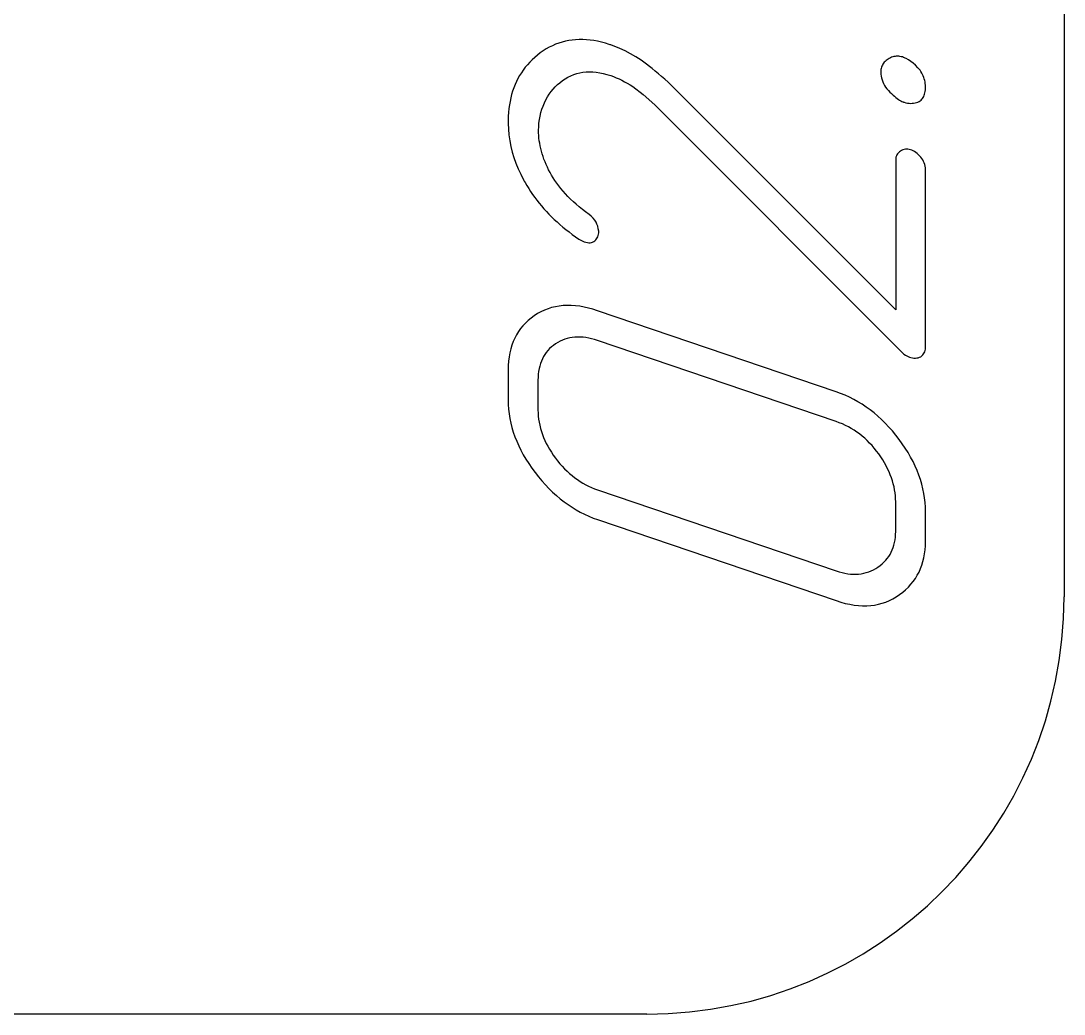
# Model space of a CAD drawing. Extents: x 10 to 1489, y -739 to -10.
# Drawn here: x 1436.33 to 1461.33, y -260.18 to -236.37 of the extents above; entities that cross this region are included whole.
import ezdxf

# ---------------------------------------------------------------- set-up
doc = ezdxf.new("R2010")
doc.units = 0

msp = doc.modelspace()

# ---------------------------------------------------------------- linework, layer by layer
at = {"layer": 'cut', "color": 0}
for p, q in [((1461.330294, -140.277504), (1461.330294, -250.177282)), ((1451.330314, -260.177264), (1411.330394, -260.177264))]:
    msp.add_line(p, q, dxfattribs=at)
msp.add_arc((1451.330314, -250.177284), 9.99998, 270, 0, dxfattribs=at)
at = {"layer": 'mark', "color": 0}
for p, q in [((1449.067835, -236.964831), (1448.993269, -237.001844)), ((1449.143656, -236.931948), (1449.067835, -236.964831)), ((1449.220732, -236.903196), (1449.143656, -236.931948)), ((1449.299062, -236.878575), (1449.220732, -236.903196)), ((1449.378647, -236.858084), (1449.299062, -236.878575)), ((1449.459486, -236.841725), (1449.378647, -236.858084)), ((1449.54158, -236.829495), (1449.459486, -236.841725)), ((1449.624929, -236.821397), (1449.54158, -236.829495)), ((1449.709532, -236.817429), (1449.624929, -236.821397)), ((1449.79539, -236.817591), (1449.709532, -236.817429)), ((1449.882502, -236.821885), (1449.79539, -236.817591)), ((1449.970869, -236.830309), (1449.882502, -236.821885)), ((1450.060491, -236.842863), (1449.970869, -236.830309)), ((1450.151367, -236.859548), (1450.060491, -236.842863)), ((1450.243498, -236.880364), (1450.151367, -236.859548)), ((1450.336883, -236.905311), (1450.243498, -236.880364)), ((1450.431523, -236.934388), (1450.336883, -236.905311)), ((1450.455379, -236.942303), (1450.431523, -236.934388)), ((1450.461356, -236.944322), (1450.455379, -236.942303)), ((1450.464715, -236.945463), (1450.461356, -236.944322)), ((1450.468813, -236.946862), (1450.464715, -236.945463)), ((1450.485196, -236.952527), (1450.468813, -236.946862)), ((1450.550569, -236.976312), (1450.485196, -236.952527)), ((1450.680559, -237.029276), (1450.550569, -236.976312)), ((1448.643513, -237.24558), (1448.582551, -237.301942)), ((1448.707549, -237.191203), (1448.643513, -237.24558)), ((1448.777097, -237.137668), (1448.707549, -237.191203)), ((1448.8479, -237.088262), (1448.777097, -237.137668)), ((1448.919957, -237.042988), (1448.8479, -237.088262)), ((1448.993269, -237.001844), (1448.919957, -237.042988)), ((1450.80954, -237.089432), (1450.680559, -237.029276)), ((1450.937513, -237.15678), (1450.80954, -237.089432)), ((1451.064477, -237.23132), (1450.937513, -237.15678)), ((1451.127581, -237.271287), (1451.064477, -237.23132)), ((1457.195143, -237.243449), (1457.167652, -237.255239)), ((1457.222897, -237.233842), (1457.195143, -237.243449)), ((1457.250912, -237.226417), (1457.222897, -237.233842)), ((1457.279189, -237.221175), (1457.250912, -237.226417)), ((1457.307727, -237.218116), (1457.279189, -237.221175)), ((1457.336527, -237.217238), (1457.307727, -237.218116)), ((1457.365588, -237.218544), (1457.336527, -237.217238)), ((1457.394911, -237.222032), (1457.365588, -237.218544)), ((1457.424496, -237.227702), (1457.394911, -237.222032)), ((1457.454342, -237.235556), (1457.424496, -237.227702)), ((1457.484408, -237.245539), (1457.454342, -237.235556)), ((1457.543943, -237.270524), (1457.484408, -237.245539)), ((1448.418107, -237.482948), (1448.36944, -237.547256)), ((1448.469848, -237.420626), (1448.418107, -237.482948)), ((1448.524663, -237.360291), (1448.469848, -237.420626)), ((1448.582551, -237.301942), (1448.524663, -237.360291)), ((1451.190879, -237.313399), (1451.127581, -237.271287)), ((1451.255823, -237.358784), (1451.190879, -237.313399)), ((1451.322524, -237.407529), (1451.255823, -237.358784)), ((1451.390981, -237.459633), (1451.322524, -237.407529)), ((1451.461195, -237.515097), (1451.390981, -237.459633)), ((1456.953403, -237.482132), (1456.946079, -237.508861)), ((1456.96282, -237.456376), (1456.953403, -237.482132)), ((1456.974329, -237.431592), (1456.96282, -237.456376)), ((1456.987931, -237.407781), (1456.974329, -237.431592)), ((1457.003626, -237.384943), (1456.987931, -237.407781)), ((1457.021413, -237.363077), (1457.003626, -237.384943)), ((1457.041293, -237.342184), (1457.021413, -237.363077)), ((1457.063266, -237.322264), (1457.041293, -237.342184)), ((1457.087331, -237.303317), (1457.063266, -237.322264)), ((1457.140421, -237.269212), (1457.087331, -237.303317)), ((1457.167652, -237.255239), (1457.140421, -237.269212)), ((1457.602432, -237.301957), (1457.543943, -237.270524)), ((1457.659875, -237.339836), (1457.602432, -237.301957)), ((1457.716271, -237.384162), (1457.659875, -237.339836)), ((1457.771621, -237.434935), (1457.716271, -237.384162)), ((1457.825925, -237.492155), (1457.771621, -237.434935)), ((1457.852355, -237.523023), (1457.825925, -237.492155)), ((1448.281327, -237.681831), (1448.241881, -237.752098)), ((1448.323847, -237.61355), (1448.281327, -237.681831)), ((1448.36944, -237.547256), (1448.323847, -237.61355)), ((1449.371831, -237.758254), (1449.438598, -237.719168)), ((1449.438598, -237.719168), (1449.507094, -237.685246)), ((1449.507094, -237.685246), (1449.577319, -237.656487)), ((1449.577319, -237.656487), (1449.649272, -237.632892)), ((1449.649272, -237.632892), (1449.722955, -237.61446)), ((1449.722955, -237.61446), (1449.798367, -237.601192)), ((1449.798367, -237.601192), (1449.875508, -237.593087)), ((1449.875508, -237.593087), (1449.954378, -237.590146)), ((1449.954378, -237.590146), (1450.034977, -237.592369)), ((1450.034977, -237.592369), (1450.117305, -237.599755)), ((1450.117305, -237.599755), (1450.201362, -237.612305)), ((1450.201362, -237.612305), (1450.287148, -237.630018)), ((1450.287148, -237.630018), (1450.374663, -237.652894)), ((1450.374663, -237.652894), (1450.463907, -237.680935)), ((1450.463907, -237.680935), (1450.531485, -237.705244)), ((1450.531485, -237.705244), (1450.598616, -237.732079)), ((1450.598616, -237.732079), (1450.665302, -237.761439)), ((1451.533166, -237.573921), (1451.461195, -237.515097)), ((1451.606894, -237.636104), (1451.533166, -237.573921)), ((1451.682378, -237.701647), (1451.606894, -237.636104)), ((1451.75962, -237.77055), (1451.682378, -237.701647)), ((1456.937708, -237.565238), (1456.936662, -237.594886)), ((1456.936662, -237.594886), (1456.938482, -237.643928)), ((1456.940847, -237.536563), (1456.937708, -237.565238)), ((1456.938482, -237.643928), (1456.943944, -237.691948)), ((1456.946079, -237.508861), (1456.940847, -237.536563)), ((1456.943944, -237.691948), (1456.953047, -237.738947)), ((1456.953047, -237.738947), (1456.965791, -237.784923)), ((1457.876839, -237.55469), (1457.852355, -237.523023)), ((1457.89923, -237.587084), (1457.876839, -237.55469)), ((1457.919528, -237.620205), (1457.89923, -237.587084)), ((1457.937734, -237.654055), (1457.919528, -237.620205)), ((1457.953847, -237.688631), (1457.937734, -237.654055)), ((1457.967868, -237.723935), (1457.953847, -237.688631)), ((1457.979796, -237.759967), (1457.967868, -237.723935)), ((1448.141986, -237.974817), (1448.114834, -238.05303)), ((1448.17221, -237.898591), (1448.141986, -237.974817)), ((1448.205509, -237.824352), (1448.17221, -237.898591)), ((1448.241881, -237.752098), (1448.205509, -237.824352)), ((1449.084697, -238.003841), (1449.134836, -237.949349)), ((1449.134836, -237.949349), (1449.187766, -237.898708)), ((1449.187766, -237.898708), (1449.243485, -237.851916)), ((1449.243485, -237.851916), (1449.306794, -237.802503)), ((1449.306794, -237.802503), (1449.371831, -237.758254)), ((1450.665302, -237.761439), (1450.73154, -237.793323)), ((1450.73154, -237.793323), (1450.797333, -237.827733)), ((1450.797333, -237.827733), (1450.862678, -237.864668)), ((1450.862678, -237.864668), (1450.927578, -237.904128)), ((1450.927578, -237.904128), (1450.992031, -237.946113)), ((1450.992031, -237.946113), (1451.241919, -238.138188)), ((1451.838618, -237.842812), (1451.75962, -237.77055)), ((1451.919373, -237.918434), (1451.838618, -237.842812)), ((1457.293804, -243.294874), (1451.919373, -237.918434)), ((1456.965791, -237.784923), (1456.982177, -237.829877)), ((1456.982177, -237.829877), (1457.002203, -237.873808)), ((1457.002203, -237.873808), (1457.025871, -237.916718)), ((1457.025871, -237.916718), (1457.053179, -237.958606)), ((1457.053179, -237.958606), (1457.084129, -237.999471)), ((1457.084129, -237.999471), (1457.118721, -238.039315)), ((1457.989631, -237.796726), (1457.979796, -237.759967)), ((1457.997374, -237.834213), (1457.989631, -237.796726)), ((1458.003024, -237.872427), (1457.997374, -237.834213)), ((1458.006582, -237.911369), (1458.003024, -237.872427)), ((1458.005122, -238.026244), (1458.007502, -237.989691)), ((1458.008046, -237.951038), (1458.006582, -237.911369)), ((1458.007502, -237.989691), (1458.008046, -237.951038)), ((1448.069753, -238.215414), (1448.051823, -238.299586)), ((1448.090757, -238.133229), (1448.069753, -238.215414)), ((1448.114834, -238.05303), (1448.090757, -238.133229)), ((1448.912041, -238.260314), (1448.951019, -238.19042)), ((1448.951019, -238.19042), (1448.992788, -238.124377)), ((1448.992788, -238.124377), (1449.037347, -238.062184)), ((1449.037347, -238.062184), (1449.084697, -238.003841)), ((1451.241919, -238.138188), (1451.520266, -238.382831)), ((1457.118721, -238.039315), (1457.156667, -238.078032)), ((1457.156667, -238.078032), (1457.194251, -238.114268)), ((1457.194251, -238.114268), (1457.230328, -238.147606)), ((1457.230328, -238.147606), (1457.264898, -238.178047)), ((1457.264898, -238.178047), (1457.297961, -238.20559)), ((1457.297961, -238.20559), (1457.329518, -238.230236)), ((1457.329518, -238.230236), (1457.359568, -238.251984)), ((1457.901301, -238.268346), (1457.920161, -238.249168)), ((1457.920161, -238.249168), (1457.93719, -238.228059)), ((1457.93719, -238.228059), (1457.952388, -238.20502)), ((1457.952388, -238.20502), (1457.965754, -238.18005)), ((1457.965754, -238.18005), (1457.97729, -238.15315)), ((1457.97729, -238.15315), (1457.986995, -238.124319)), ((1457.986995, -238.124319), (1457.994868, -238.093558)), ((1457.994868, -238.093558), (1458.000911, -238.060866)), ((1458.000911, -238.060866), (1458.005122, -238.026244)), ((1448.025184, -238.473888), (1448.016476, -238.564019)), ((1448.036967, -238.385744), (1448.025184, -238.473888)), ((1448.051823, -238.299586), (1448.036967, -238.385744)), ((1448.791043, -238.568726), (1448.814964, -238.488801)), ((1448.814964, -238.488801), (1448.843233, -238.410579)), ((1448.843233, -238.410579), (1448.875852, -238.334058)), ((1448.875852, -238.334058), (1448.912041, -238.260314)), ((1451.520266, -238.382831), (1457.451393, -244.319872)), ((1457.359568, -238.251984), (1457.388112, -238.270834)), ((1457.388112, -238.270834), (1457.415149, -238.286787)), ((1457.415149, -238.286787), (1457.440679, -238.299842)), ((1457.440679, -238.299842), (1457.464702, -238.31)), ((1457.464702, -238.31), (1457.470473, -238.312086)), ((1457.470473, -238.312086), (1457.479061, -238.314977)), ((1457.479061, -238.314977), (1457.498993, -238.321223)), ((1457.498993, -238.321223), (1457.538293, -238.331639)), ((1457.538293, -238.331639), (1457.576839, -238.33929)), ((1457.576839, -238.33929), (1457.614632, -238.344174)), ((1457.614632, -238.344174), (1457.651672, -238.346292)), ((1457.651672, -238.346292), (1457.687958, -238.345644)), ((1457.687958, -238.345644), (1457.723491, -238.34223)), ((1457.723491, -238.34223), (1457.75827, -238.33605)), ((1457.75827, -238.33605), (1457.792296, -238.327103)), ((1457.792296, -238.327103), (1457.825569, -238.31539)), ((1457.825569, -238.31539), (1457.858089, -238.300911)), ((1457.858089, -238.300911), (1457.88061, -238.285594)), ((1457.88061, -238.285594), (1457.901301, -238.268346)), ((1448.01084, -238.656136), (1448.008279, -238.750239)), ((1448.016476, -238.564019), (1448.01084, -238.656136)), ((1448.745377, -238.818711), (1448.75625, -238.733681)), ((1448.75625, -238.733681), (1448.771472, -238.650352)), ((1448.771472, -238.650352), (1448.791043, -238.568726)), ((1448.008119, -238.774076), (1448.00811, -238.78495)), ((1448.00811, -238.78495), (1448.008132, -238.793653)), ((1448.008279, -238.750239), (1448.008119, -238.774076)), ((1448.008132, -238.793653), (1448.008491, -238.828433)), ((1448.008491, -238.828433), (1448.014226, -238.967051)), ((1448.014226, -238.967051), (1448.026843, -239.104869)), ((1448.736678, -238.993878), (1448.738853, -238.905444)), ((1448.737747, -239.055584), (1448.736678, -238.993878)), ((1448.738853, -238.905444), (1448.745377, -238.818711)), ((1448.026843, -239.104869), (1448.046342, -239.241887)), ((1448.046342, -239.241887), (1448.072724, -239.378104)), ((1448.740954, -239.117486), (1448.737747, -239.055584)), ((1448.746299, -239.179585), (1448.740954, -239.117486)), ((1448.753782, -239.24188), (1448.746299, -239.179585)), ((1448.763403, -239.304372), (1448.753782, -239.24188)), ((1448.072724, -239.378104), (1448.105988, -239.513521)), ((1448.775162, -239.36706), (1448.763403, -239.304372)), ((1448.789059, -239.429945), (1448.775162, -239.36706)), ((1448.805093, -239.493027), (1448.789059, -239.429945)), ((1448.823266, -239.556305), (1448.805093, -239.493027)), ((1457.408089, -239.490864), (1457.381304, -239.510556)), ((1457.436884, -239.473863), (1457.408089, -239.490864)), ((1457.466125, -239.460584), (1457.436884, -239.473863)), ((1457.495813, -239.451026), (1457.466125, -239.460584)), ((1457.525946, -239.445189), (1457.495813, -239.451026)), ((1457.556527, -239.443074), (1457.525946, -239.445189)), ((1457.587553, -239.44468), (1457.556527, -239.443074)), ((1457.619027, -239.450007), (1457.587553, -239.44468)), ((1457.650946, -239.459056), (1457.619027, -239.450007)), ((1457.682866, -239.471368), (1457.650946, -239.459056)), ((1457.714339, -239.486428), (1457.682866, -239.471368)), ((1457.745366, -239.504236), (1457.714339, -239.486428)), ((1448.105988, -239.513521), (1448.146133, -239.648137)), ((1448.146133, -239.648137), (1448.193161, -239.781953)), ((1448.843577, -239.61978), (1448.823266, -239.556305)), ((1448.866025, -239.683452), (1448.843577, -239.61978)), ((1448.890612, -239.74732), (1448.866025, -239.683452)), ((1448.917337, -239.811384), (1448.890612, -239.74732)), ((1457.29559, -239.663569), (1457.293804, -239.694882)), ((1457.293804, -239.694882), (1457.293804, -243.294874)), ((1457.300947, -239.633916), (1457.29559, -239.663569)), ((1457.309875, -239.605924), (1457.300947, -239.633916)), ((1457.322375, -239.579592), (1457.309875, -239.605924)), ((1457.338447, -239.554919), (1457.322375, -239.579592)), ((1457.35809, -239.531908), (1457.338447, -239.554919)), ((1457.381304, -239.510556), (1457.35809, -239.531908)), ((1457.775946, -239.524793), (1457.745366, -239.504236)), ((1457.80608, -239.548098), (1457.775946, -239.524793)), ((1457.835767, -239.574151), (1457.80608, -239.548098)), ((1457.865008, -239.602952), (1457.835767, -239.574151)), ((1457.893803, -239.634502), (1457.865008, -239.602952)), ((1457.920588, -239.668047), (1457.893803, -239.634502)), ((1457.943803, -239.702834), (1457.920588, -239.668047)), ((1457.963445, -239.738862), (1457.943803, -239.702834)), ((1457.979517, -239.776131), (1457.963445, -239.738862)), ((1448.193161, -239.781953), (1448.247071, -239.914968)), ((1448.247071, -239.914968), (1448.307864, -240.047183)), ((1448.946199, -239.875646), (1448.917337, -239.811384)), ((1448.9772, -239.940104), (1448.946199, -239.875646)), ((1449.010338, -240.004758), (1448.9772, -239.940104)), ((1457.992017, -239.814643), (1457.979517, -239.776131)), ((1458.000945, -239.854396), (1457.992017, -239.814643)), ((1458.006303, -239.89539), (1458.000945, -239.854396)), ((1458.008088, -239.937627), (1458.006303, -239.89539)), ((1458.008088, -244.209047), (1458.008088, -239.937627)), ((1448.307864, -240.047183), (1448.375538, -240.178597)), ((1448.375538, -240.178597), (1448.393532, -240.211326)), ((1448.393532, -240.211326), (1448.413306, -240.246659)), ((1448.413306, -240.246659), (1448.455618, -240.31941)), ((1449.046059, -240.069398), (1449.010338, -240.004758)), ((1449.084805, -240.13381), (1449.046059, -240.069398)), ((1449.126576, -240.197995), (1449.084805, -240.13381)), ((1449.171373, -240.261953), (1449.126576, -240.197995)), ((1448.455618, -240.31941), (1448.499838, -240.391335)), ((1448.499838, -240.391335), (1448.545967, -240.462433)), ((1448.545967, -240.462433), (1448.594003, -240.532704)), ((1449.219196, -240.325684), (1449.171373, -240.261953)), ((1449.270044, -240.389188), (1449.219196, -240.325684)), ((1449.323918, -240.452464), (1449.270044, -240.389188)), ((1449.380818, -240.515513), (1449.323918, -240.452464)), ((1448.594003, -240.532704), (1448.643947, -240.602148)), ((1448.643947, -240.602148), (1448.695799, -240.670765)), ((1448.695799, -240.670765), (1448.749559, -240.738556)), ((1448.749559, -240.738556), (1448.805226, -240.805519)), ((1449.440743, -240.578336), (1449.380818, -240.515513)), ((1449.503693, -240.640931), (1449.440743, -240.578336)), ((1449.56967, -240.703299), (1449.503693, -240.640931)), ((1449.638671, -240.76544), (1449.56967, -240.703299)), ((1448.805226, -240.805519), (1448.862802, -240.871656)), ((1448.862802, -240.871656), (1448.922285, -240.936965)), ((1448.922285, -240.936965), (1448.983677, -241.001448)), ((1449.710699, -240.827353), (1449.638671, -240.76544)), ((1449.785752, -240.88904), (1449.710699, -240.827353)), ((1449.863831, -240.950499), (1449.785752, -240.88904)), ((1449.944935, -241.011732), (1449.863831, -240.950499)), ((1448.983677, -241.001448), (1449.046976, -241.065103)), ((1449.046976, -241.065103), (1449.112183, -241.127932)), ((1449.112183, -241.127932), (1449.179298, -241.189934)), ((1449.179298, -241.189934), (1449.248321, -241.251109)), ((1449.998248, -241.053494), (1449.944935, -241.011732)), ((1450.04446, -241.097306), (1449.998248, -241.053494)), ((1450.083571, -241.14317), (1450.04446, -241.097306)), ((1450.115582, -241.191084), (1450.083571, -241.14317)), ((1450.135567, -241.239849), (1450.115582, -241.191084)), ((1450.152887, -241.293065), (1450.135567, -241.239849)), ((1449.248321, -241.251109), (1449.319252, -241.311457)), ((1449.319252, -241.311457), (1449.392091, -241.370978)), ((1449.392091, -241.370978), (1449.466837, -241.429672)), ((1449.466837, -241.429672), (1449.543492, -241.487539)), ((1449.543492, -241.487539), (1449.622054, -241.54458)), ((1450.167542, -241.350731), (1450.152887, -241.293065)), ((1450.166019, -241.515231), (1450.173527, -241.483351)), ((1450.179532, -241.412847), (1450.167542, -241.350731)), ((1450.173527, -241.483351), (1450.178031, -241.449223)), ((1450.178031, -241.449223), (1450.179532, -241.412847)), ((1449.622054, -241.54458), (1449.702525, -241.600793)), ((1449.702525, -241.600793), (1449.830649, -241.665748)), ((1449.830649, -241.665748), (1449.868876, -241.677006)), ((1449.868876, -241.677006), (1449.90521, -241.68416)), ((1449.90521, -241.68416), (1449.939649, -241.687211)), ((1449.939649, -241.687211), (1449.972195, -241.686158)), ((1449.972195, -241.686158), (1450.002847, -241.681003)), ((1450.002847, -241.681003), (1450.031604, -241.671744)), ((1450.031604, -241.671744), (1450.058469, -241.658381)), ((1450.058469, -241.658381), (1450.083439, -241.640916)), ((1450.083439, -241.640916), (1450.105961, -241.620274)), ((1450.105961, -241.620274), (1450.12548, -241.597385)), ((1450.12548, -241.597385), (1450.141996, -241.572249)), ((1450.141996, -241.572249), (1450.155509, -241.544864)), ((1450.155509, -241.544864), (1450.166019, -241.515231)), ((1449.049889, -243.243682), (1448.962347, -243.271046)), ((1449.139523, -243.221995), (1449.049889, -243.243682)), ((1449.23125, -243.205986), (1449.139523, -243.221995)), ((1449.32507, -243.195656), (1449.23125, -243.205986)), ((1449.420982, -243.191003), (1449.32507, -243.195656)), ((1449.518987, -243.192029), (1449.420982, -243.191003)), ((1449.619084, -243.198732), (1449.518987, -243.192029)), ((1449.721274, -243.211113), (1449.619084, -243.198732)), ((1449.825557, -243.229173), (1449.721274, -243.211113)), ((1449.931933, -243.25291), (1449.825557, -243.229173)), ((1448.557424, -243.491979), (1448.486623, -243.550229)), ((1448.633107, -243.437285), (1448.557424, -243.491979)), ((1448.712278, -243.387208), (1448.633107, -243.437285)), ((1448.793542, -243.342809), (1448.712278, -243.387208)), ((1448.876898, -243.304089), (1448.793542, -243.342809)), ((1448.962347, -243.271046), (1448.876898, -243.304089)), ((1450.040401, -243.282326), (1449.931933, -243.25291)), ((1450.150961, -243.317419), (1450.040401, -243.282326)), ((1455.865235, -245.259379), (1450.150961, -243.317419)), ((1448.303518, -243.74632), (1448.252248, -243.818797)), ((1448.35967, -243.6774), (1448.303518, -243.74632)), ((1448.420705, -243.612036), (1448.35967, -243.6774)), ((1448.486623, -243.550229), (1448.420705, -243.612036)), ((1448.164358, -243.974421), (1448.127737, -244.057568)), ((1448.205862, -243.894831), (1448.164358, -243.974421)), ((1448.252248, -243.818797), (1448.205862, -243.894831)), ((1449.423256, -243.98355), (1449.364802, -244.001548)), ((1449.482994, -243.969282), (1449.423256, -243.98355)), ((1449.544015, -243.958742), (1449.482994, -243.969282)), ((1449.606319, -243.951932), (1449.544015, -243.958742)), ((1449.669907, -243.948851), (1449.606319, -243.951932)), ((1449.734779, -243.949499), (1449.669907, -243.948851)), ((1449.800934, -243.953877), (1449.734779, -243.949499)), ((1449.868372, -243.961984), (1449.800934, -243.953877)), ((1449.937094, -243.97382), (1449.868372, -243.961984)), ((1450.0071, -243.989385), (1449.937094, -243.97382)), ((1450.078389, -244.008679), (1450.0071, -243.989385)), ((1448.069143, -244.234531), (1448.047171, -244.328347)), ((1448.095999, -244.144271), (1448.069143, -244.234531)), ((1448.127737, -244.057568), (1448.095999, -244.144271)), ((1449.000601, -244.226232), (1448.959446, -244.269614)), ((1449.045048, -244.185307), (1449.000601, -244.226232)), ((1449.092788, -244.146841), (1449.045048, -244.185307)), ((1449.14382, -244.110833), (1449.092788, -244.146841)), ((1449.19714, -244.077918), (1449.14382, -244.110833)), ((1449.251744, -244.048732), (1449.19714, -244.077918)), ((1449.307631, -244.023276), (1449.251744, -244.048732)), ((1449.364802, -244.001548), (1449.307631, -244.023276)), ((1450.150961, -244.031703), (1450.078389, -244.008679)), ((1455.865235, -245.973664), (1450.150961, -244.031703)), ((1458.000952, -244.270458), (1458.006304, -244.240471)), ((1458.006304, -244.240471), (1458.008088, -244.209047)), ((1448.030081, -244.425721), (1448.017874, -244.52665)), ((1448.047171, -244.328347), (1448.030081, -244.425721)), ((1448.827749, -244.467724), (1448.803056, -244.523396)), ((1448.855735, -244.414509), (1448.827749, -244.467724)), ((1448.887013, -244.363753), (1448.855735, -244.414509)), ((1448.921583, -244.315455), (1448.887013, -244.363753)), ((1448.959446, -244.269614), (1448.921583, -244.315455)), ((1457.451393, -244.319872), (1457.488844, -244.35447)), ((1457.488844, -244.35447), (1457.529881, -244.384046)), ((1457.529881, -244.384046), (1457.574502, -244.4086)), ((1457.574502, -244.4086), (1457.62271, -244.428131)), ((1457.62271, -244.428131), (1457.659735, -244.43914)), ((1457.659735, -244.43914), (1457.695868, -244.446721)), ((1457.695868, -244.446721), (1457.731108, -244.450873)), ((1457.731108, -244.450873), (1457.765455, -244.451596)), ((1457.765455, -244.451596), (1457.798909, -244.448892)), ((1457.798909, -244.448892), (1457.83147, -244.442758)), ((1457.83147, -244.442758), (1457.863139, -244.433197)), ((1457.863139, -244.433197), (1457.893914, -244.420207)), ((1457.893914, -244.420207), (1457.920674, -244.398841)), ((1457.920674, -244.398841), (1457.943865, -244.376038)), ((1457.943865, -244.376038), (1457.963489, -244.351799)), ((1457.963489, -244.351799), (1457.979545, -244.326122)), ((1457.979545, -244.326122), (1457.992033, -244.299009)), ((1457.992033, -244.299009), (1458.000952, -244.270458)), ((1448.01055, -244.631137), (1448.008108, -244.739179)), ((1448.008108, -244.739179), (1448.008108, -245.453464)), ((1448.017874, -244.52665), (1448.01055, -244.631137)), ((1448.748732, -244.70516), (1448.737208, -244.770664)), ((1448.763548, -244.642114), (1448.748732, -244.70516)), ((1448.781656, -244.581526), (1448.763548, -244.642114)), ((1448.803056, -244.523396), (1448.781656, -244.581526)), ((1448.724039, -244.909047), (1448.722393, -244.981925)), ((1448.722393, -244.981925), (1448.722393, -245.696209)), ((1448.728977, -244.838626), (1448.724039, -244.909047)), ((1448.737208, -244.770664), (1448.728977, -244.838626)), ((1448.008108, -245.453464), (1448.010619, -245.565729)), ((1455.974094, -245.298826), (1455.865235, -245.259379)), ((1456.081027, -245.34253), (1455.974094, -245.298826)), ((1456.186036, -245.39049), (1456.081027, -245.34253)), ((1456.289118, -245.442708), (1456.186036, -245.39049)), ((1456.390276, -245.499182), (1456.289118, -245.442708)), ((1456.489509, -245.559912), (1456.390276, -245.499182)), ((1448.010619, -245.565729), (1448.018153, -245.677524)), ((1448.018153, -245.677524), (1448.030709, -245.78885)), ((1448.722393, -245.696209), (1448.724025, -245.770187)), ((1456.586816, -245.6249), (1456.489509, -245.559912)), ((1456.682198, -245.694144), (1456.586816, -245.6249)), ((1456.775655, -245.767645), (1456.682198, -245.694144)), ((1448.030709, -245.78885), (1448.048287, -245.899707)), ((1448.048287, -245.899707), (1448.070887, -246.010093)), ((1448.724025, -245.770187), (1448.728922, -245.843908)), ((1448.728922, -245.843908), (1448.737083, -245.91737)), ((1448.737083, -245.91737), (1448.748509, -245.990576)), ((1448.748509, -245.990576), (1448.763199, -246.063523)), ((1455.941212, -246.001151), (1455.865235, -245.973664)), ((1456.867187, -245.845403), (1456.775655, -245.767645)), ((1456.956793, -245.927417), (1456.867187, -245.845403)), ((1457.044474, -246.013689), (1456.956793, -245.927417)), ((1448.070887, -246.010093), (1448.09851, -246.120011)), ((1448.09851, -246.120011), (1448.131155, -246.229459)), ((1448.131155, -246.229459), (1448.168822, -246.338437)), ((1448.763199, -246.063523), (1448.781154, -246.136213)), ((1448.781154, -246.136213), (1448.802373, -246.208645)), ((1448.802373, -246.208645), (1448.826857, -246.28082)), ((1456.01557, -246.031438), (1455.941212, -246.001151)), ((1456.08831, -246.064523), (1456.01557, -246.031438)), ((1456.159431, -246.100407), (1456.08831, -246.064523)), ((1456.228934, -246.139091), (1456.159431, -246.100407)), ((1456.296819, -246.180573), (1456.228934, -246.139091)), ((1456.363086, -246.224854), (1456.296819, -246.180573)), ((1456.427734, -246.271933), (1456.363086, -246.224854)), ((1457.13023, -246.104217), (1457.044474, -246.013689)), ((1457.214061, -246.199001), (1457.13023, -246.104217)), ((1457.295966, -246.298043), (1457.214061, -246.199001)), ((1448.168822, -246.338437), (1448.211512, -246.446946)), ((1448.211512, -246.446946), (1448.259224, -246.554985)), ((1448.826857, -246.28082), (1448.854605, -246.352737)), ((1448.854605, -246.352737), (1448.885618, -246.424396)), ((1448.885618, -246.424396), (1448.919895, -246.495798)), ((1448.919895, -246.495798), (1448.957437, -246.566942)), ((1456.490764, -246.321812), (1456.427734, -246.271933)), ((1456.552176, -246.37449), (1456.490764, -246.321812)), ((1456.611969, -246.429966), (1456.552176, -246.37449)), ((1456.670145, -246.488241), (1456.611969, -246.429966)), ((1456.726701, -246.549316), (1456.670145, -246.488241)), ((1457.375947, -246.401341), (1457.295966, -246.298043)), ((1457.452495, -246.506961), (1457.375947, -246.401341)), ((1448.259224, -246.554985), (1448.311958, -246.662554)), ((1448.311958, -246.662554), (1448.369715, -246.769655)), ((1448.957437, -246.566942), (1448.998243, -246.637828)), ((1448.998243, -246.637828), (1449.042314, -246.708457)), ((1449.042314, -246.708457), (1449.089649, -246.778828)), ((1456.78164, -246.613189), (1456.726701, -246.549316)), ((1456.83496, -246.679861), (1456.78164, -246.613189)), ((1456.886662, -246.749332), (1456.83496, -246.679861)), ((1456.935964, -246.820247), (1456.886662, -246.749332)), ((1457.524105, -246.612967), (1457.452495, -246.506961)), ((1457.590776, -246.71936), (1457.524105, -246.612967)), ((1457.652509, -246.826138), (1457.590776, -246.71936)), ((1448.369715, -246.769655), (1448.432494, -246.876285)), ((1448.432494, -246.876285), (1448.500295, -246.982446)), ((1448.500295, -246.982446), (1448.573118, -247.088138)), ((1449.089649, -246.778828), (1449.140249, -246.848941)), ((1449.140249, -246.848941), (1449.193164, -246.917525)), ((1449.193164, -246.917525), (1449.247447, -246.98331)), ((1449.247447, -246.98331), (1449.303097, -247.046294)), ((1456.982086, -246.891254), (1456.935964, -246.820247)), ((1457.025027, -246.962351), (1456.982086, -246.891254)), ((1457.064787, -247.033539), (1457.025027, -246.962351)), ((1457.709303, -246.933303), (1457.652509, -246.826138)), ((1457.761158, -247.040854), (1457.709303, -246.933303)), ((1448.573118, -247.088138), (1448.650964, -247.19336)), ((1448.650964, -247.19336), (1448.732158, -247.296204)), ((1449.303097, -247.046294), (1449.360114, -247.106477)), ((1449.360114, -247.106477), (1449.418499, -247.163861)), ((1449.418499, -247.163861), (1449.47825, -247.218445)), ((1449.47825, -247.218445), (1449.539369, -247.270228)), ((1457.101366, -247.104817), (1457.064787, -247.033539)), ((1457.134764, -247.176186), (1457.101366, -247.104817)), ((1457.164982, -247.247646), (1457.134764, -247.176186)), ((1457.192018, -247.319197), (1457.164982, -247.247646)), ((1457.808075, -247.148792), (1457.761158, -247.040854)), ((1457.850053, -247.257115), (1457.808075, -247.148792)), ((1448.732158, -247.296204), (1448.815026, -247.394762)), ((1448.815026, -247.394762), (1448.899569, -247.489035)), ((1448.899569, -247.489035), (1448.985785, -247.579021)), ((1449.539369, -247.270228), (1449.601855, -247.319211)), ((1449.601855, -247.319211), (1449.665708, -247.365394)), ((1449.665708, -247.365394), (1449.730928, -247.408776)), ((1449.730928, -247.408776), (1449.797516, -247.449359)), ((1449.797516, -247.449359), (1449.865471, -247.487141)), ((1449.865471, -247.487141), (1449.934792, -247.522123)), ((1457.215874, -247.390838), (1457.192018, -247.319197)), ((1457.23655, -247.46257), (1457.215874, -247.390838)), ((1457.254044, -247.534392), (1457.23655, -247.46257)), ((1457.887092, -247.365825), (1457.850053, -247.257115)), ((1457.919193, -247.474921), (1457.887092, -247.365825)), ((1457.946356, -247.584404), (1457.919193, -247.474921)), ((1448.985785, -247.579021), (1449.073675, -247.664721)), ((1449.073675, -247.664721), (1449.16324, -247.746136)), ((1449.16324, -247.746136), (1449.254479, -247.823264)), ((1449.934792, -247.522123), (1450.005482, -247.554305)), ((1450.005482, -247.554305), (1450.077538, -247.583686)), ((1450.077538, -247.583686), (1450.150961, -247.610267)), ((1450.150961, -247.610267), (1455.865235, -249.552228)), ((1457.268358, -247.606305), (1457.254044, -247.534392)), ((1457.27949, -247.678309), (1457.268358, -247.606305)), ((1457.287442, -247.750404), (1457.27949, -247.678309)), ((1457.968579, -247.694273), (1457.946356, -247.584404)), ((1457.985865, -247.804528), (1457.968579, -247.694273)), ((1449.254479, -247.823264), (1449.347391, -247.896107)), ((1449.347391, -247.896107), (1449.441978, -247.964663)), ((1449.441978, -247.964663), (1449.538239, -248.028934)), ((1457.292214, -247.822589), (1457.287442, -247.750404)), ((1457.293804, -247.894865), (1457.292214, -247.822589)), ((1457.293804, -248.609149), (1457.293804, -247.894865)), ((1457.998211, -247.915169), (1457.985865, -247.804528)), ((1458.005619, -248.026196), (1457.998211, -247.915169)), ((1449.538239, -248.028934), (1449.636174, -248.088918)), ((1449.636174, -248.088918), (1449.735783, -248.144617)), ((1449.735783, -248.144617), (1449.837067, -248.19603)), ((1449.837067, -248.19603), (1449.940024, -248.243156)), ((1449.940024, -248.243156), (1450.044656, -248.285997)), ((1458.008088, -248.13761), (1458.005619, -248.026196)), ((1458.008088, -248.851894), (1458.008088, -248.13761)), ((1450.044656, -248.285997), (1450.150961, -248.324552)), ((1450.150961, -248.324552), (1455.865235, -250.266512)), ((1457.278863, -248.811033), (1457.287163, -248.745899)), ((1457.287163, -248.745899), (1457.292144, -248.678605)), ((1457.292144, -248.678605), (1457.293804, -248.609149)), ((1457.212456, -249.049963), (1457.234038, -248.993471)), ((1457.234038, -248.993471), (1457.2523, -248.934819)), ((1457.2523, -248.934819), (1457.267242, -248.874007)), ((1457.267242, -248.874007), (1457.278863, -248.811033)), ((1457.998378, -249.05144), (1458.005661, -248.95312)), ((1458.005661, -248.95312), (1458.008088, -248.851894)), ((1457.092925, -249.254322), (1457.127789, -249.206473)), ((1457.127789, -249.206473), (1457.159332, -249.156464)), ((1457.159332, -249.156464), (1457.187554, -249.104294)), ((1457.187554, -249.104294), (1457.212456, -249.049963)), ((1457.947402, -249.328965), (1457.969249, -249.239362)), ((1457.969249, -249.239362), (1457.986241, -249.146854)), ((1457.986241, -249.146854), (1457.998378, -249.05144)), ((1456.760155, -249.525519), (1456.81508, -249.49523)), ((1456.81508, -249.49523), (1456.868805, -249.461157)), ((1456.868805, -249.461157), (1456.92027, -249.424111)), ((1456.92027, -249.424111), (1456.968414, -249.384905)), ((1456.968414, -249.384905), (1457.013238, -249.343538)), ((1457.013238, -249.343538), (1457.054742, -249.30001)), ((1457.054742, -249.30001), (1457.092925, -249.254322)), ((1457.852731, -249.580339), (1457.889143, -249.499453)), ((1457.889143, -249.499453), (1457.9207, -249.415662)), ((1457.9207, -249.415662), (1457.947402, -249.328965)), ((1455.865235, -249.552228), (1455.936957, -249.574917)), ((1455.936957, -249.574917), (1456.007478, -249.593822)), ((1456.007478, -249.593822), (1456.0768, -249.608943)), ((1456.0768, -249.608943), (1456.144922, -249.62028)), ((1456.144922, -249.62028), (1456.211845, -249.627833)), ((1456.211845, -249.627833), (1456.277567, -249.631601)), ((1456.277567, -249.631601), (1456.34209, -249.631586)), ((1456.34209, -249.631586), (1456.405413, -249.627786)), ((1456.405413, -249.627786), (1456.467536, -249.620202)), ((1456.467536, -249.620202), (1456.52846, -249.608834)), ((1456.52846, -249.608834), (1456.588183, -249.593681)), ((1456.588183, -249.593681), (1456.646707, -249.574745)), ((1456.646707, -249.574745), (1456.704031, -249.552024)), ((1456.704031, -249.552024), (1456.760155, -249.525519)), ((1457.714367, -249.805561), (1457.765343, -249.733393)), ((1457.765343, -249.733393), (1457.811465, -249.658319)), ((1457.811465, -249.658319), (1457.852731, -249.580339)), ((1457.532308, -250.004633), (1457.597849, -249.941181)), ((1457.597849, -249.941181), (1457.658535, -249.874824)), ((1457.658535, -249.874824), (1457.714367, -249.805561)), ((1457.143832, -250.264826), (1457.226951, -250.223391)), ((1457.226951, -250.223391), (1457.307894, -250.176055)), ((1457.307894, -250.176055), (1457.386661, -250.122818)), ((1457.386661, -250.122818), (1457.461912, -250.065178)), ((1457.461912, -250.065178), (1457.532308, -250.004633)), ((1455.865235, -250.266512), (1455.976647, -250.301787)), ((1455.976647, -250.301787), (1456.085882, -250.331161)), ((1456.085882, -250.331161), (1456.192941, -250.354635)), ((1456.192941, -250.354635), (1456.297824, -250.372207)), ((1456.297824, -250.372207), (1456.40053, -250.383879)), ((1456.40053, -250.383879), (1456.50106, -250.38965)), ((1456.50106, -250.38965), (1456.599414, -250.389521)), ((1456.599414, -250.389521), (1456.695591, -250.38349)), ((1456.695591, -250.38349), (1456.789592, -250.371559)), ((1456.789592, -250.371559), (1456.881416, -250.353727)), ((1456.881416, -250.353727), (1456.971065, -250.329994)), ((1456.971065, -250.329994), (1457.058537, -250.30036)), ((1457.058537, -250.30036), (1457.143832, -250.264826))]:
    msp.add_line(p, q, dxfattribs=at)

doc.saveas('drawing.dxf')
